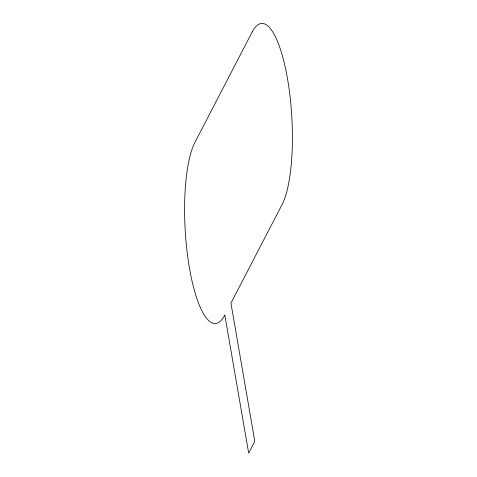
<?xml version="1.0" encoding="UTF-8"?>
<svg xmlns="http://www.w3.org/2000/svg" width="477" height="477" viewBox="0 0 477 477"><rect width="100%" height="100%" fill="white"/><g stroke="black" fill="none" stroke-linecap="round" stroke-linejoin="round"><path stroke-width="0.72" d="M252.19 31.977L194.98 142.271A95.06 24.744 86.7 0 0 189.458 268.02A95.06 24.744 86.7 0 0 224.81 314.981L248.678 453.15L254.807 441.332L230.94 303.163L282.02 204.687A95.06 24.744 86.7 0 0 287.542 78.938A95.06 24.744 86.7 0 0 252.19 31.977"/></g></svg>
